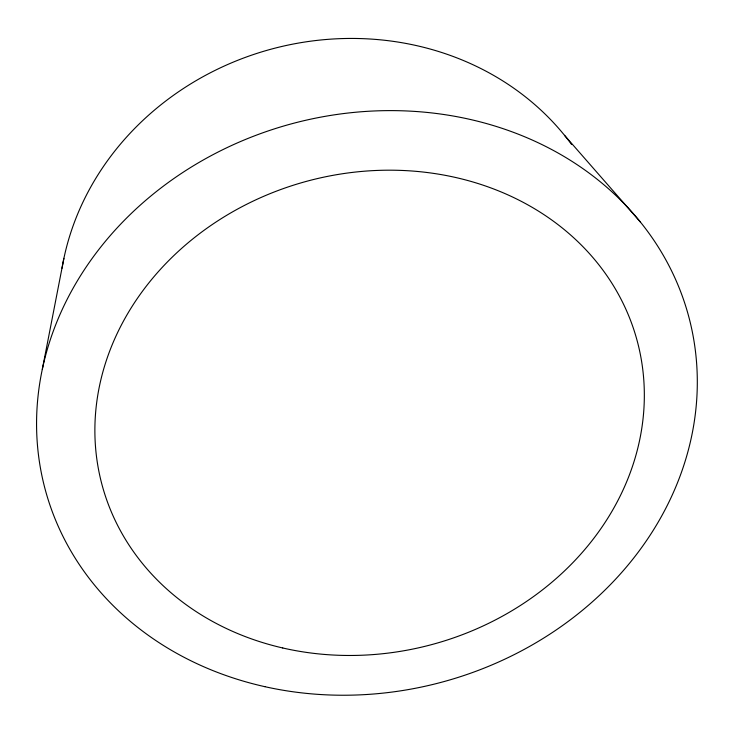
<?xml version="1.0" encoding="UTF-8"?>
<svg xmlns="http://www.w3.org/2000/svg" width="734" height="734" viewBox="0 0 734 734"><rect width="100%" height="100%" fill="white"/><g stroke="black" fill="none" stroke-linecap="round" stroke-linejoin="round"><path stroke-width="1.1" d="M42.306 369.349L63.886 258.377M564.538 135.34L640.259 221.861M62.023 268.231A280.874 255.028 -15.1 0 1 279.021 47.141A280.874 255.028 -15.1 0 1 571.575 144.451M282.764 647.984A277.085 239.935 -15.1 0 0 638.754 347.072A277.085 239.935 -15.1 0 0 187.326 243.44A277.085 239.935 -15.1 0 0 282.764 647.984M264.91 686.685A333.181 289.113 -15.1 0 0 690.079 321.831A333.181 289.113 -15.1 0 0 145.827 200.254A333.181 289.113 -15.1 0 0 264.91 686.685"/></g></svg>
